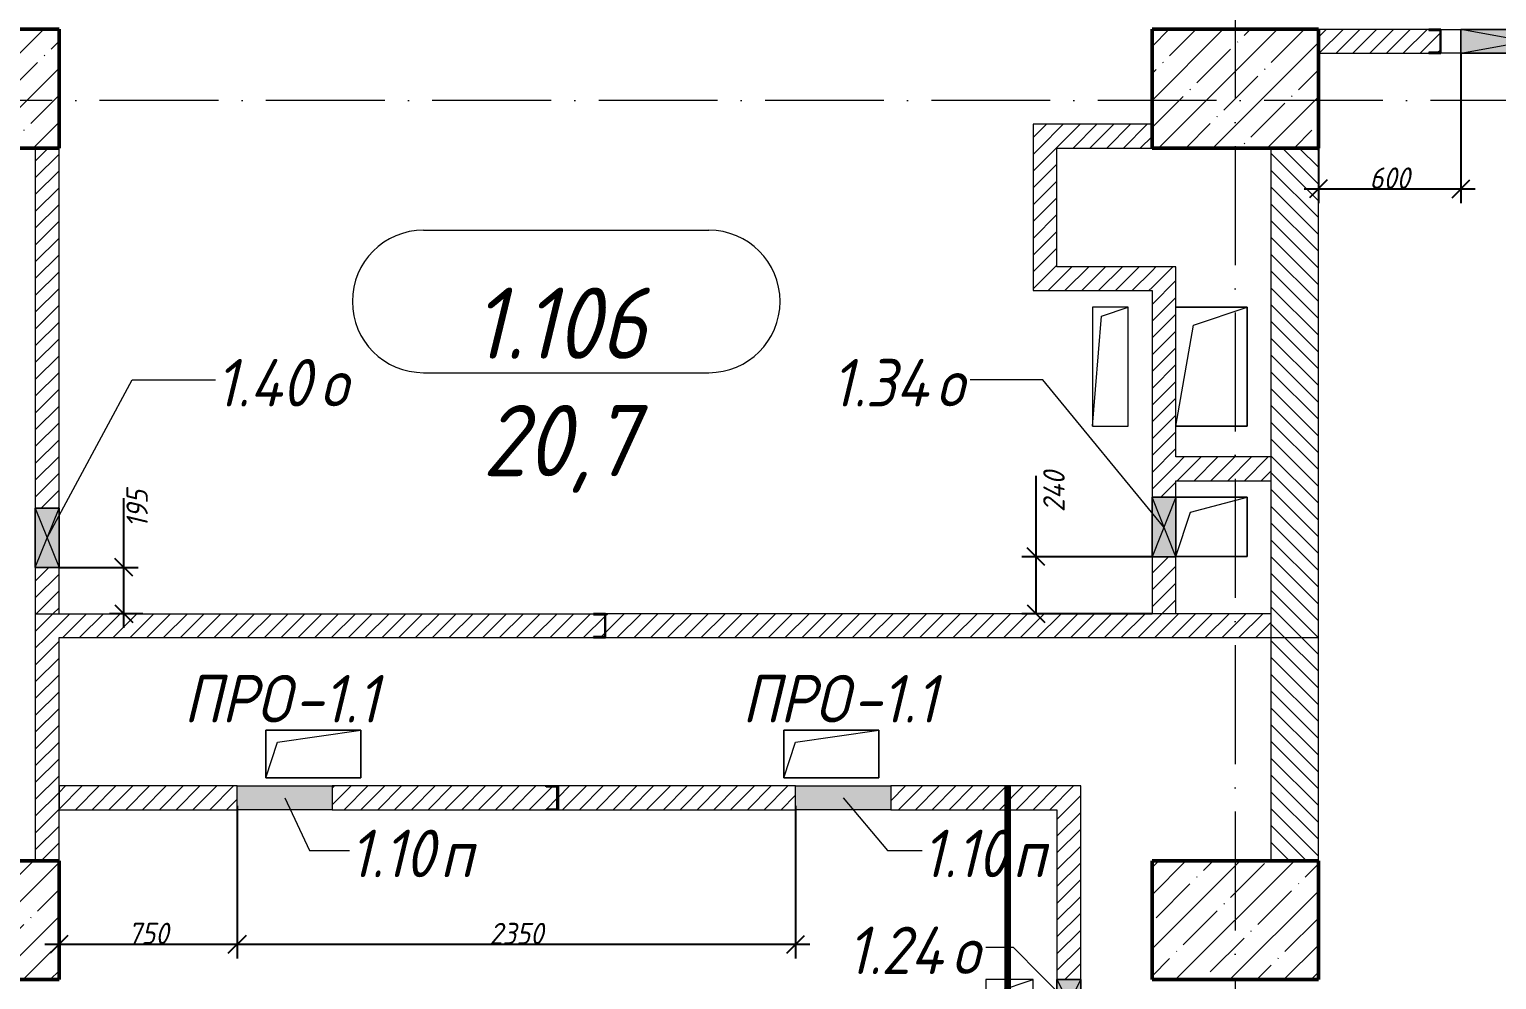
# Model space of a CAD drawing. Header units: millimetres. Extents: x -401725 to 250493, y 305116 to 802890.
# Drawn here: x -98440 to -92265, y 518397 to 522397 of the extents above; entities that cross this region are included whole.
import ezdxf

# ---------------------------------------------------------------- set-up
doc = ezdxf.new("R2010")
doc.units = ezdxf.units.MM
doc.linetypes.add('50_200_ШТРИХ_1Т_ш5_п1_п1_', pattern=[700, 500, -100, 0, -100])
for name, color, linetype, lineweight in [('20.5.3) СТ-7 Замена плитки Дм. монт штук', 92, 'Continuous', 211), ('A-____-____-DIMS', 7, 'Continuous', 9), ('A-DETL-GENF-OTLN', 7, 'Continuous', 9), ('A-FLOR-____-OTLN', 7, 'Continuous', 9), ('A-GENM-____-IDEN', 7, 'Continuous', 9), ('A-GENM-____-MCUT', 7, 'Continuous', 25), ('A-GENM-____-OTLN', 7, 'Continuous', 9), ('A-GENM-____-OTLN-1', 7, 'Continuous', 25), ('A-GLAZ-____-IDEN', 7, 'Continuous', 9), ('A-GLAZ-____-OTLN', 7, 'Continuous', 9), ('A-WALL-____-MCUT', 7, 'Continuous', 13), ('A-WALL-____-PATT-1', 7, 'Continuous', 9), ('A-WALL-FNSH-MCUT-1', 7, 'Continuous', 9), ('I-WALL-____-OTLN', 7, 'Continuous', 9), ('S-COLS-____-MCUT', 7, 'Continuous', 50), ('S-COLS-____-OTLN', 7, 'Continuous', 9), ('S-GRID-____-OTLN-1', 7, '50_200_ШТРИХ_1Т_ш5_п1_п1_', 9)]:
    doc.layers.add(name, color=color, linetype=linetype, lineweight=lineweight)
doc.layers.add('A-AREA-IDEN-1', color=7, linetype='Continuous', lineweight=9, true_color=0x000000)
doc.styles.add('ISOCPEUR_I', font='isocpeui.ttf', dxfattribs={"width": 0.9, "height": 2.5})
doc.styles.add('ISOCPEUR_I_11', font='isocpeui.ttf', dxfattribs={"width": 0.9, "height": 200})
doc.styles.add('ISOCPEUR_I_7', font='isocpeui.ttf', dxfattribs={"width": 0.9, "height": 90})
doc.dimstyles.new('ISO-1_8_0_9К_СРЕДНИЙ_Кладочные_1', dxfattribs={"dimscale": 304.8, "dimtxt": 89.638306, "dimasz": 0.246063, "dimexe": 0.19685, "dimexo": 0, "dimgap": 0, "dimtad": 1, "dimdec": 3, "dimrnd": 0.001, "dimdsep": 46, "dimtxsty": 'ISOCPEUR_I_7', "dimblk1": 'OBLIQUE', "dimblk2": 'OBLIQUE', "dimsah": 1, "dimcen": 0.09, "dimdle": 0.19685, "dimazin": 0, "dimtfac": 1, "dimtdec": 4, "dimtix": 1, "dimtmove": 0, "dimatfit": 3, "dimfxl": 1, "dimtvp": 1, "dimtolj": 1, "dimtzin": 0, "dimarcsym": 2})
doc.dimstyles.new('ISO-1_8_0_9К_СРЕДНИЙ_Кладочные_2', dxfattribs={"dimscale": 304.8, "dimtxt": 89.638306, "dimasz": 0.246063, "dimexe": 0.19685, "dimexo": 0, "dimgap": 0, "dimtad": 1, "dimdec": 3, "dimrnd": 0.001, "dimdsep": 46, "dimtxsty": 'ISOCPEUR_I_7', "dimblk1": 'OBLIQUE', "dimblk2": 'OBLIQUE', "dimsah": 1, "dimcen": 0.09, "dimdle": 0.19685, "dimazin": 0, "dimtfac": 1, "dimtdec": 4, "dimtix": 1, "dimtmove": 1, "dimatfit": 3, "dimfxl": 1, "dimtvp": 1, "dimtolj": 1, "dimtzin": 0, "dimarcsym": 2})
pattern_1 = [(135, (-176515.067, 459015.94), (-35.35534, -35.35534), [])]
pattern_2 = [(45, (-176515.067, 459015.94), (-35.35534, 35.35534), [])]

# ---------------------------------------------------------------- blocks, each defined once
blk = doc.blocks.new('BSC_Колонна _Прямоугольная - 500х700-V128-АР1_План отверстий 1 этажа в осях 1-64_Ю-ЯЯ')
at = {"layer": 'S-COLS-____-OTLN'}
h = blk.add_hatch(dxfattribs=at)
h.set_pattern_fill('FP_139', color=256, style=0, pattern_type=2)
h.set_pattern_definition([(315, (-63131.04, 77850), (114.04925, 114.04925), []), (315, (-63131.04, 77735.95), (114.04925, 114.04925), [201.613, -40.323, 3.353, -36.97])])
h.paths.add_polyline_path([(-250, 350), (-250, -350), (250, -350), (250, 350)], flags=0)
at = {"layer": 'S-COLS-____-MCUT'}
for p, q in [((250, 350), (-250, 350)), ((-250, 350), (-250, -350)), ((250, -350), (250, 350)), ((-250, -350), (250, -350))]:
    blk.add_line(p, q, dxfattribs=at)
blk = doc.blocks.new('BSC_Колонна _Прямоугольная - 500х700-V129-АР1_План отверстий 1 этажа в осях 1-64_Ю-ЯЯ')
at = {"layer": 'S-COLS-____-OTLN'}
h = blk.add_hatch(dxfattribs=at)
h.set_pattern_fill('FP_140', color=256, style=0, pattern_type=2)
h.set_pattern_definition([(315, (-63131.04, 83150), (114.04925, 114.04925), []), (315, (-63131.04, 83035.95), (114.04925, 114.04925), [201.613, -40.323, 3.353, -36.97])])
h.paths.add_polyline_path([(-250, 350), (-250, -350), (250, -350), (250, 350)], flags=0)
at = {"layer": 'S-COLS-____-MCUT'}
for p, q in [((250, 350), (-250, 350)), ((-250, 350), (-250, -350)), ((250, -350), (250, 350)), ((-250, -350), (250, -350))]:
    blk.add_line(p, q, dxfattribs=at)
blk = doc.blocks.new('BSC_Колонна _Прямоугольная - 500х700-V148-АР1_План отверстий 1 этажа в осях 1-64_Ю-ЯЯ')
at = {"layer": 'S-COLS-____-OTLN'}
h = blk.add_hatch(dxfattribs=at)
h.set_pattern_fill('FP_160', color=256, style=0, pattern_type=2)
h.set_pattern_definition([(315, (-59631.04, 77850), (114.04925, 114.04925), []), (315, (-59631.04, 77735.95), (114.04925, 114.04925), [201.613, -40.323, 3.353, -36.97])])
h.paths.add_polyline_path([(-250, 350), (-250, -350), (250, -350), (250, 350)], flags=0)
at = {"layer": 'S-COLS-____-MCUT'}
for p, q in [((250, 350), (-250, 350)), ((-250, 350), (-250, -350)), ((250, -350), (250, 350)), ((-250, -350), (250, -350))]:
    blk.add_line(p, q, dxfattribs=at)
blk = doc.blocks.new('BSC_Колонна _Прямоугольная - 500х700-V149-АР1_План отверстий 1 этажа в осях 1-64_Ю-ЯЯ')
at = {"layer": 'S-COLS-____-OTLN'}
h = blk.add_hatch(dxfattribs=at)
h.set_pattern_fill('FP_161', color=256, style=0, pattern_type=2)
h.set_pattern_definition([(315, (-59631.04, 83150), (114.04925, 114.04925), []), (315, (-59631.04, 83035.95), (114.04925, 114.04925), [201.613, -40.323, 3.353, -36.97])])
h.paths.add_polyline_path([(-250, 350), (-250, -350), (250, -350), (250, 350)], flags=0)
at = {"layer": 'S-COLS-____-MCUT'}
for p, q in [((250, 350), (-250, 350)), ((-250, 350), (-250, -350)), ((250, -350), (250, 350)), ((-250, -350), (250, -350))]:
    blk.add_line(p, q, dxfattribs=at)
blk = doc.blocks.new('154_Фахверк_СКБ_Швеллер - Тип_100_3600-27825154-АР1_План отверстий 1 этажа в осях 1-64_Ю-ЯЯ')
at = {"layer": 'A-GENM-____-MCUT'}
for p, q in [((175, 50), (125, 50)), ((125, 50), (125, -50)), ((128, 47), (175, 47)), ((128, -47), (128, 47)), ((175, 47), (175, 50)), ((125, -50), (175, -50)), ((175, -47), (128, -47)), ((175, -50), (175, -47))]:
    blk.add_line(p, q, dxfattribs=at)
blk = doc.blocks.new('154_Фахверк_СКБ_Швеллер - Тип_100_4010-27789772-АР1_План отверстий 1 этажа в осях 1-64_Ю-ЯЯ')
at = {"layer": 'A-GENM-____-MCUT'}
for p, q in [((175, 50), (125, 50)), ((125, 50), (125, -50)), ((128, 47), (175, 47)), ((128, -47), (128, 47)), ((175, 47), (175, 50)), ((125, -50), (175, -50)), ((175, -47), (128, -47)), ((175, -50), (175, -47))]:
    blk.add_line(p, q, dxfattribs=at)
blk = doc.blocks.new('154_Фахверк_СКБ_Швеллер - Тип_100_4010-28107991-АР1_План отверстий 1 этажа в осях 1-64_Ю-ЯЯ')
at = {"layer": 'A-GENM-____-MCUT'}
for p, q in [((125, 50), (175, 50)), ((125, -50), (125, 50)), ((128, 47), (128, -47)), ((175, 47), (128, 47)), ((175, 50), (175, 47)), ((175, -50), (125, -50)), ((128, -47), (175, -47)), ((175, -47), (175, -50))]:
    blk.add_line(p, q, dxfattribs=at)
blk = doc.blocks.new('AR_Отверстие Ниша - Лючок-32403017-АР1_План отверстий 1 этажа в осях 1-64_Ю-ЯЯ')
at = {"layer": 'A-GLAZ-____-OTLN'}
blk.add_hatch(color=256, dxfattribs=at).paths.add_polyline_path([(-200, 50), (-200, -50), (200, -50), (200, 50)], flags=0)
for p, q in [((-200, 50), (200, 50)), ((-200, -50), (-200, 50)), ((200, 50), (200, -50)), ((200, -50), (-200, -50))]:
    blk.add_line(p, q, dxfattribs=at)
blk = doc.blocks.new('AR_Отверстие прямоугольное _в стене_ - AR_Отверстие прямоугольное _в стене__ВК-32402986-АР1_План отверстий 1 этажа в осях 1-64_Ю-ЯЯ')
at = {"layer": 'A-GLAZ-____-OTLN'}
blk.add_hatch(color=256, dxfattribs=at).paths.add_polyline_path([(-100, -50), (100, -50), (100, 50), (-100, 50)], flags=0)
at = {"layer": 'A-DETL-GENF-OTLN'}
for p, q in [((-100, -50), (-100, 50)), ((-100, 50), (100, 50)), ((100, 50), (-100, -50)), ((-100, 50), (100, -50)), ((100, 50), (-100, 50)), ((-100, 50), (-100, -50)), ((100, 50), (100, -50)), ((100, -50), (100, 50)), ((100, -50), (-100, -50)), ((-100, -50), (100, -50))]:
    blk.add_line(p, q, dxfattribs=at)
blk = doc.blocks.new('AR_Отверстие прямоугольное _в плите_ - AR_Отверстие прямоугольное _в плите_-30459755-АР1_План отверстий 1 этажа в осях 1-64_Ю-ЯЯ')
at = {"layer": 'A-GENM-____-OTLN'}
for p, q in [((75, 250), (-75, 250)), ((-75, 250), (-75, -250)), ((-37.5, 212.5), (75, 250)), ((75, -250), (75, 250)), ((-75, -250), (-37.5, 212.5)), ((-75, -250), (75, -250))]:
    blk.add_line(p, q, dxfattribs=at)
blk = doc.blocks.new('AR_Отверстие прямоугольное _в плите_ - AR_Отверстие прямоугольное _в плите_-30459597-АР1_План отверстий 1 этажа в осях 1-64_Ю-ЯЯ')
at = {"layer": 'A-GENM-____-OTLN'}
for p, q in [((100, 100), (-100, 100)), ((-100, 100), (-100, -100)), ((-50, 50), (100, 100)), ((100, -100), (100, 100)), ((-100, -100), (-50, 50)), ((-100, -100), (100, -100))]:
    blk.add_line(p, q, dxfattribs=at)
blk = doc.blocks.new('AR_Отверстие прямоугольное _в плите_ - AR_Отверстие прямоугольное _в плите_-V188-АР1_План отверстий 1 этажа в осях 1-64_Ю-ЯЯ')
at = {"layer": 'A-GENM-____-OTLN'}
for p, q in [((200, 100), (-200, 100)), ((-200, 100), (-200, -100)), ((-150, 50), (200, 100)), ((200, -100), (200, 100)), ((-200, -100), (-150, 50)), ((-200, -100), (200, -100))]:
    blk.add_line(p, q, dxfattribs=at)
blk = doc.blocks.new('AR_Отверстие прямоугольное _в плите_ - AR_Отверстие прямоугольное _в плите_-V196-АР1_План отверстий 1 этажа в осях 1-64_Ю-ЯЯ')
at = {"layer": 'A-GENM-____-OTLN'}
for p, q in [((150, 250), (-150, 250)), ((-75, 175), (150, 250)), ((150, -250), (150, 250)), ((-150, -250), (-75, 175)), ((-150, -250), (150, -250))]:
    blk.add_line(p, q, dxfattribs=at)
blk = doc.blocks.new('AR_Отверстие прямоугольное _в плите_ - AR_Отверстие прямоугольное _в плите_-30552572-АР1_План отверстий 1 этажа в осях 1-64_Ю-ЯЯ')
at = {"layer": 'A-GENM-____-OTLN'}
for p, q in [((150, 125), (-150, 125)), ((-87.5, 62.5), (150, 125)), ((150, -125), (150, 125)), ((-150, -125), (-87.5, 62.5)), ((-150, -125), (150, -125))]:
    blk.add_line(p, q, dxfattribs=at)
blk = doc.blocks.new('AR_Отверстие прямоугольное _в стене__БезПР - AR_Отверстие прямоугольное _в стене__БезПР-36427560-АР1_План отверстий 1 этажа в осях 1-64_Ю-ЯЯ')
at = {"layer": 'A-GLAZ-____-OTLN'}
blk.add_hatch(color=256, dxfattribs=at).paths.add_polyline_path([(275, 50), (-275, 50), (-275, -50), (275, -50)], flags=0)
at = {"layer": 'A-DETL-GENF-OTLN'}
for p, q in [((-275, -50), (-275, 50)), ((-275, 50), (275, 50)), ((275, 50), (-275, -50)), ((-275, 50), (275, -50)), ((275, 50), (-275, 50)), ((-275, 50), (-275, -50)), ((275, 50), (275, -50)), ((275, -50), (275, 50)), ((275, -50), (-275, -50)), ((-275, -50), (275, -50))]:
    blk.add_line(p, q, dxfattribs=at)
at = {"layer": 'A-GLAZ-____-OTLN'}
blk.add_line((275, 50), (-275, 50), dxfattribs=at)
blk = doc.blocks.new('AR_Отверстие прямоугольное _в стене__БезПР - AR_Отверстие прямоугольное _в стене__БезПР-36428202-АР1_План отверстий 1 этажа в осях 1-64_Ю-ЯЯ')
at = {"layer": 'A-GLAZ-____-OTLN'}
blk.add_hatch(color=256, dxfattribs=at).paths.add_polyline_path([(-125, -50), (125, -50), (125, 50), (-125, 50)], flags=0)
at = {"layer": 'A-DETL-GENF-OTLN'}
for p, q in [((-125, -50), (-125, 50)), ((-125, 50), (125, 50)), ((125, 50), (-125, -50)), ((-125, 50), (125, -50)), ((125, 50), (-125, 50)), ((-125, 50), (-125, -50)), ((125, 50), (125, -50)), ((125, -50), (125, 50)), ((125, -50), (-125, -50)), ((-125, -50), (125, -50))]:
    blk.add_line(p, q, dxfattribs=at)
blk = doc.blocks.new('AR_Отверстие прямоугольное _в стене__БезПР - AR_Отверстие прямоугольное _в стене__БезПР-36428558-АР1_План отверстий 1 этажа в осях 1-64_Ю-ЯЯ')
at = {"layer": 'A-GLAZ-____-OTLN'}
blk.add_hatch(color=256, dxfattribs=at).paths.add_polyline_path([(125, 50), (-125, 50), (-125, -50), (125, -50)], flags=0)
at = {"layer": 'A-DETL-GENF-OTLN'}
for p, q in [((-125, -50), (-125, 50)), ((-125, 50), (125, 50)), ((125, 50), (-125, -50)), ((-125, 50), (125, -50)), ((125, 50), (-125, 50)), ((-125, 50), (-125, -50)), ((125, 50), (125, -50)), ((125, -50), (125, 50)), ((125, -50), (-125, -50)), ((-125, -50), (125, -50))]:
    blk.add_line(p, q, dxfattribs=at)
blk = doc.blocks.new('_Oblique')
at = {"color": 0, "linetype": 'ByBlock', "lineweight": -2}
blk.add_line((-0.5, -0.5), (0.5, 0.5), dxfattribs=at)
blk = doc.blocks.new('*D13572')
at = {"layer": 'A-____-____-DIMS', "color": 0, "lineweight": -2, "transparency": 16777216}
for p, q in [((-97565.1, 519128.1), (-97565.1, 518485.8)), ((-98315.1, 518651.9), (-98315.1, 518485.8)), ((-98375.1, 518545.8), (-97505.1, 518545.8))]:
    blk.add_line(p, q, dxfattribs=at)
at = {"layer": 'Defpoints', "color": 0, "transparency": 16777216}
for p in [(-97565.1, 519128.1), (-98315.1, 518651.9), (-97565.1, 518545.8)]:
    blk.add_point(p, dxfattribs=at)
at = {"layer": 'A-____-____-DIMS', "color": 0, "lineweight": -2, "transparency": 16777216, "xscale": 75, "yscale": 75, "zscale": 75, "rotation": 180}
blk.add_blockref('_Oblique', (-98315.1, 518545.8), dxfattribs=at)
at = {"layer": 'A-____-____-DIMS', "color": 0, "lineweight": -2, "transparency": 16777216, "xscale": 75, "yscale": 75, "zscale": 75}
blk.add_blockref('_Oblique', (-97565.1, 518545.8), dxfattribs=at)
at = {"layer": 'A-____-____-DIMS', "color": 0, "transparency": 16777216, "insert": (-97940.1, 518591.4), "char_height": 90, "width": 409.578, "attachment_point": 5, "style": 'ISOCPEUR_I_7'}
blk.add_mtext('\\A1;750', dxfattribs=at)
blk = doc.blocks.new('*D13573')
at = {"layer": 'A-____-____-DIMS', "color": 0, "lineweight": -2, "transparency": 16777216}
for p, q in [((-97565.1, 519128.1), (-97565.1, 518485.8)), ((-95215.1, 519128.1), (-95215.1, 518485.8)), ((-97625.1, 518545.8), (-95155.1, 518545.8))]:
    blk.add_line(p, q, dxfattribs=at)
at = {"layer": 'Defpoints', "color": 0, "transparency": 16777216}
for p in [(-97565.1, 519128.1), (-95215.1, 519128.1), (-95215.1, 518545.8)]:
    blk.add_point(p, dxfattribs=at)
at = {"layer": 'A-____-____-DIMS', "color": 0, "lineweight": -2, "transparency": 16777216, "xscale": 75, "yscale": 75, "zscale": 75, "rotation": 180}
blk.add_blockref('_Oblique', (-97565.1, 518545.8), dxfattribs=at)
at = {"layer": 'A-____-____-DIMS', "color": 0, "lineweight": -2, "transparency": 16777216, "xscale": 75, "yscale": 75, "zscale": 75}
blk.add_blockref('_Oblique', (-95215.1, 518545.8), dxfattribs=at)
at = {"layer": 'A-____-____-DIMS', "color": 0, "transparency": 16777216, "insert": (-96390.1, 518590.8), "char_height": 90, "width": 546.104, "attachment_point": 5, "style": 'ISOCPEUR_I_7'}
blk.add_mtext('\\A1;2350', dxfattribs=at)
blk = doc.blocks.new('*D13685')
at = {"layer": 'A-____-____-DIMS', "color": 0, "lineweight": -2, "transparency": 16777216}
for p, q in [((-98042.7, 520132), (-98042.7, 520423)), ((-98315.1, 520132), (-97982.7, 520132)), ((-98042.7, 519877), (-98042.7, 520132)), ((-97962.3, 519937), (-98102.7, 519937))]:
    blk.add_line(p, q, dxfattribs=at)
at = {"layer": 'Defpoints', "color": 0, "transparency": 16777216}
for p in [(-98315.1, 520132), (-98042.7, 520132), (-97962.3, 519937)]:
    blk.add_point(p, dxfattribs=at)
at = {"layer": 'A-____-____-DIMS', "color": 0, "lineweight": -2, "transparency": 16777216, "xscale": 75, "yscale": 75, "zscale": 75}
for p, rotation in [((-98042.7, 520132), 90), ((-98042.7, 519937), 270)]:
    blk.add_blockref('_Oblique', p, dxfattribs=dict(at, rotation=rotation))
at = {"layer": 'A-____-____-DIMS', "color": 0, "transparency": 16777216, "insert": (-98031.4, 520298.9), "char_height": 90, "width": 368.207, "attachment_point": 1, "rotation": 90, "line_spacing_factor": 1.149209, "style": 'ISOCPEUR_I_7'}
blk.add_mtext('\\A1;195', dxfattribs=at)
blk = doc.blocks.new('*D13686')
at = {"layer": 'A-____-____-DIMS', "color": 0, "lineweight": -2, "transparency": 16777216}
for p, q in [((-94203.1, 520177), (-94203.1, 520518)), ((-94203.1, 519937), (-94203.1, 520237)), ((-93715.1, 520177), (-94263.1, 520177)), ((-93715.1, 519937), (-94263.1, 519937))]:
    blk.add_line(p, q, dxfattribs=at)
at = {"layer": 'Defpoints', "color": 0, "transparency": 16777216}
for p in [(-93715.1, 520177), (-94203.1, 519937), (-93715.1, 519937)]:
    blk.add_point(p, dxfattribs=at)
at = {"layer": 'A-____-____-DIMS', "color": 0, "lineweight": -2, "transparency": 16777216, "xscale": 75, "yscale": 75, "zscale": 75}
for p, rotation in [((-94203.1, 520177), 90), ((-94203.1, 519937), 270)]:
    blk.add_blockref('_Oblique', p, dxfattribs=dict(at, rotation=rotation))
at = {"layer": 'A-____-____-DIMS', "color": 0, "transparency": 16777216, "insert": (-94172.9, 520364.9), "char_height": 90, "width": 426.127, "attachment_point": 1, "rotation": 90, "line_spacing_factor": 1.149209, "style": 'ISOCPEUR_I_7'}
blk.add_mtext('\\A1;240', dxfattribs=at)
blk = doc.blocks.new('*D13687')
at = {"layer": 'A-____-____-DIMS', "color": 0, "lineweight": -2, "transparency": 16777216}
for p, q in [((-93015.1, 522296.6), (-93015.1, 521665.6)), ((-92415.1, 522296.6), (-92415.1, 521665.6)), ((-93075.1, 521725.6), (-92355.1, 521725.6))]:
    blk.add_line(p, q, dxfattribs=at)
at = {"layer": 'Defpoints', "color": 0, "transparency": 16777216}
for p in [(-93015.1, 522296.6), (-92415.1, 522296.6), (-92415.1, 521725.6)]:
    blk.add_point(p, dxfattribs=at)
at = {"layer": 'A-____-____-DIMS', "color": 0, "lineweight": -2, "transparency": 16777216, "xscale": 75, "yscale": 75, "zscale": 75, "rotation": 180}
blk.add_blockref('_Oblique', (-93015.1, 521725.6), dxfattribs=at)
at = {"layer": 'A-____-____-DIMS', "color": 0, "lineweight": -2, "transparency": 16777216, "xscale": 75, "yscale": 75, "zscale": 75}
blk.add_blockref('_Oblique', (-92415.1, 521725.6), dxfattribs=at)
at = {"layer": 'A-____-____-DIMS', "color": 0, "transparency": 16777216, "insert": (-92715.1, 521770.6), "char_height": 90, "width": 409.578, "attachment_point": 5, "style": 'ISOCPEUR_I_7'}
blk.add_mtext('\\A1;600', dxfattribs=at)
blk = doc.blocks.new('AAR_СКБ_Марка_помещения_1_5 ммп - Номер _ Площадь-27962135-АИ_План этажа_Стены_1')
at = {"layer": 'A-AREA-IDEN-1'}
for p, q in [((-2.987, 3), (3.013, 3)), ((-2.987, 0), (3.013, 0))]:
    blk.add_line(p, q, dxfattribs=at)
for centre, start, end in [((-2.987, 1.5), 90, 270), ((3.013, 1.5), 270, 90)]:
    blk.add_arc(centre, 1.5, start, end, dxfattribs=at)

msp = doc.modelspace()

# ---------------------------------------------------------------- hatches: boundary and pattern name
at = {"layer": 'A-WALL-____-PATT-1'}
h = msp.add_hatch(dxfattribs=at)
h.set_pattern_fill('FP_5', color=256, style=0, pattern_type=2)
h.set_pattern_definition(pattern_2)
h.paths.add_polyline_path([(-91200.0675, 522296.6355), (-91200.0675, 522396.6355), (-91350.0675, 522396.6355), (-91350.0675, 522393.6355), (-91397.0675, 522393.6355), (-91397.0675, 522299.6355), (-91350.0675, 522299.6355), (-91350.0675, 522296.6355)], flags=0)
h.paths.add_polyline_path([(-93015.0675, 522296.6355), (-92550.0675, 522296.6355), (-92550.0675, 522299.6355), (-92503.0675, 522299.6355), (-92503.0675, 522393.6355), (-92550.0675, 522393.6355), (-92550.0675, 522396.6355), (-93015.0675, 522396.6355), (-93015.0675, 522299.6355)], flags=0)
h = msp.add_hatch(dxfattribs=at)
h.set_pattern_fill('FP_5', color=256, style=0, pattern_type=2)
h.set_pattern_definition(pattern_2)
h.paths.add_polyline_path([(-94115.0675, 521896.983), (-93715.0675, 521896.983), (-93715.0675, 521996.983), (-94215.0675, 521996.983), (-94215.0675, 521896.983)], flags=0)
h = msp.add_hatch(dxfattribs=at)
h.set_pattern_fill('FP_5', color=256, style=0, pattern_type=2)
h.set_pattern_definition(pattern_2)
h.paths.add_polyline_path([(-98415.0675, 519936.983), (-98315.0675, 519936.983), (-98315.0675, 520131.983), (-98415.0675, 520131.983)], flags=0)
h.paths.add_polyline_path([(-98415.0675, 520381.983), (-98315.0675, 520381.983), (-98315.0675, 521896.983), (-98415.0675, 521896.983)], flags=0)
h = msp.add_hatch(dxfattribs=at)
h.set_pattern_fill('FP_5', color=256, style=0, pattern_type=2)
h.set_pattern_definition(pattern_2)
h.paths.add_polyline_path([(-94115.0675, 521396.983), (-94115.0675, 521896.983), (-94215.0675, 521896.983), (-94215.0675, 521396.983)], flags=0)
h = msp.add_hatch(dxfattribs=at)
h.set_pattern_fill('FP_6', color=256, style=0, pattern_type=2)
h.set_pattern_definition(pattern_1)
h.paths.add_polyline_path([(-93015.0675, 519836.983), (-93015.0675, 521896.983), (-93215.0675, 521896.983), (-93215.0675, 519836.983)], flags=0)
h = msp.add_hatch(dxfattribs=at)
h.set_pattern_fill('FP_5', color=256, style=0, pattern_type=2)
h.set_pattern_definition(pattern_2)
h.paths.add_polyline_path([(-93715.0675, 521296.983), (-93715.0675, 521396.983), (-94215.0675, 521396.983), (-94215.0675, 521296.983)], flags=0)
h = msp.add_hatch(dxfattribs=at)
h.set_pattern_fill('FP_5', color=256, style=0, pattern_type=2)
h.set_pattern_definition(pattern_2)
h.paths.add_polyline_path([(-93715.0675, 519936.983), (-93615.0675, 519936.983), (-93615.0675, 520176.983), (-93715.0675, 520176.983)], flags=0)
h.paths.add_polyline_path([(-93615.0675, 520426.983), (-93615.0675, 521396.983), (-93715.0675, 521396.983), (-93715.0675, 520426.983), (-93627.5675, 520426.983)], flags=0)
h = msp.add_hatch(dxfattribs=at)
h.set_pattern_fill('FP_5', color=256, style=0, pattern_type=2)
h.set_pattern_definition(pattern_2)
h.paths.add_polyline_path([(-93615.0675, 520496.983), (-93215.0675, 520496.983), (-93215.0675, 520596.983), (-93615.0675, 520596.983)], flags=0)
h = msp.add_hatch(dxfattribs=at)
h.set_pattern_fill('FP_5', color=256, style=0, pattern_type=2)
h.set_pattern_definition(pattern_2)
h.paths.add_polyline_path([(-93215.0675, 519836.983), (-93215.0675, 519936.983), (-96015.0675, 519936.983), (-96015.0675, 519836.983), (-93457.9448, 519836.983)], flags=0)
h.paths.add_polyline_path([(-96065.0675, 519836.983), (-96065.0675, 519839.983), (-96018.0675, 519839.983), (-96018.0675, 519933.983), (-96065.0675, 519933.983), (-96065.0675, 519936.983), (-98415.0675, 519936.983), (-98415.0675, 519836.983), (-98315.0675, 519836.983)], flags=0)
h = msp.add_hatch(dxfattribs=at)
h.set_pattern_fill('FP_5', color=256, style=0, pattern_type=2)
h.set_pattern_definition(pattern_2)
h.paths.add_polyline_path([(-98315.0675, 518896.983), (-98315.0675, 519836.983), (-98415.0675, 519836.983), (-98415.0675, 518896.983)], flags=0)
h = msp.add_hatch(dxfattribs=at)
h.set_pattern_fill('FP_6', color=256, style=0, pattern_type=2)
h.set_pattern_definition(pattern_1)
h.paths.add_polyline_path([(-93015.0675, 518896.983), (-93015.0675, 519836.983), (-93215.0675, 519836.983), (-93215.0675, 518896.983)], flags=0)
h = msp.add_hatch(dxfattribs=at)
h.set_pattern_fill('FP_5', color=256, style=0, pattern_type=2)
h.set_pattern_definition(pattern_2)
h.paths.add_polyline_path([(-94115.0675, 519111.983), (-94015.0675, 519111.983), (-94015.0675, 519211.983), (-94815.0675, 519211.983), (-94815.0675, 519111.983)], flags=0)
h.paths.add_polyline_path([(-95215.0675, 519111.983), (-95215.0675, 519211.983), (-96215.0675, 519211.983), (-96215.0675, 519111.983), (-95225.4455, 519111.983)], flags=0)
h.paths.add_polyline_path([(-96265.0675, 519111.983), (-96265.0675, 519114.983), (-96218.0675, 519114.983), (-96218.0675, 519208.983), (-96265.0675, 519208.983), (-96265.0675, 519211.983), (-97165.0675, 519211.983), (-97165.0675, 519111.983)], flags=0)
h.paths.add_polyline_path([(-97565.0675, 519111.983), (-97565.0675, 519211.983), (-98315.0675, 519211.983), (-98315.0675, 519111.983)], flags=0)
h = msp.add_hatch(dxfattribs=at)
h.set_pattern_fill('FP_5', color=256, style=0, pattern_type=2)
h.set_pattern_definition(pattern_2)
h.paths.add_polyline_path([(-94015.0675, 517196.983), (-94015.0675, 517296.983), (-94115.0675, 517296.983), (-94115.0675, 517196.983)], flags=0)
h.paths.add_polyline_path([(-94115.0675, 517496.983), (-94015.0675, 517496.983), (-94015.0675, 518196.983), (-94115.0675, 518196.983), (-94115.0675, 517854.284)], flags=0)
h.paths.add_polyline_path([(-94115.0675, 518396.983), (-94015.0675, 518396.983), (-94015.0675, 519111.983), (-94115.0675, 519111.983)], flags=0)

# ---------------------------------------------------------------- linework, layer by layer
at = {"layer": '20.5.3) СТ-7 Замена плитки Дм. монт штук'}
msp.add_lwpolyline([(-94321.3177, 517296.983), (-94321.3177, 519211.4616)], dxfattribs=at)
at = {"layer": 'A-FLOR-____-OTLN'}
for p, q in [((-93615.0675, 521226.983), (-93315.0675, 521226.983)), ((-93315.0675, 521226.983), (-93315.0675, 520726.983)), ((-93315.0675, 520726.983), (-93615.0675, 520726.983)), ((-93615.0675, 520427.4667), (-93315.0675, 520427.4667)), ((-93315.0675, 520427.4667), (-93315.0675, 520177.4667)), ((-93315.0675, 520177.4667), (-93615.0675, 520177.4667)), ((-97445.0675, 519446.983), (-97045.0675, 519446.983)), ((-97445.0675, 519246.983), (-97445.0675, 519446.983)), ((-97045.0675, 519446.983), (-97045.0675, 519246.983)), ((-95265.0675, 519446.983), (-94865.0675, 519446.983)), ((-95265.0675, 519246.983), (-95265.0675, 519446.983)), ((-94865.0675, 519446.983), (-94865.0675, 519246.983)), ((-97045.0675, 519246.983), (-97445.0675, 519246.983)), ((-94865.0675, 519246.983), (-95265.0675, 519246.983))]:
    msp.add_line(p, q, dxfattribs=at)
at = {"layer": 'A-GLAZ-____-IDEN'}
for p, q in [((-98365.0675, 520256.983), (-98006.7701, 520921.7269)), ((-98006.7701, 520921.7269), (-97656.3631, 520921.7269)), ((-94175.1208, 520921.7269), (-94480.0299, 520921.7269)), ((-93665.0675, 520301.983), (-94175.1208, 520921.7269)), ((-97365.0675, 519161.983), (-97261.0629, 518940.4637)), ((-95015.0675, 519161.983), (-94828.718, 518940.4637)), ((-97261.0629, 518940.4637), (-97092.5765, 518940.4637)), ((-94828.718, 518940.4637), (-94682.6953, 518940.4637)), ((-94297.6675, 518532.5236), (-94414.7995, 518532.5236)), ((-94065.0675, 518296.983), (-94297.6675, 518532.5236))]:
    msp.add_line(p, q, dxfattribs=at)
at = {"layer": 'A-WALL-____-MCUT'}
for p, q in [((-93215.0675, 521896.983), (-93215.0675, 518896.983)), ((-93015.0675, 518896.983), (-93015.0675, 521896.983)), ((-93215.0675, 519836.983), (-93015.0675, 519836.983))]:
    msp.add_line(p, q, dxfattribs=at)
at = {"layer": 'A-WALL-FNSH-MCUT-1'}
for p, q in [((-92550.0675, 522396.6355), (-93015.0675, 522396.6355)), ((-93015.0675, 522296.6355), (-92550.0675, 522296.6355)), ((-93715.0675, 521996.983), (-94215.0675, 521996.983)), ((-94215.0675, 521996.983), (-94215.0675, 521296.983)), ((-98415.0675, 521896.983), (-98415.0675, 520381.983)), ((-98315.0675, 520381.983), (-98315.0675, 521896.983)), ((-94115.0675, 521896.983), (-93715.0675, 521896.983)), ((-94115.0675, 521396.983), (-94115.0675, 521896.983)), ((-93615.0675, 521396.983), (-94115.0675, 521396.983)), ((-93615.0675, 520596.983), (-93615.0675, 521396.983)), ((-94215.0675, 521296.983), (-93715.0675, 521296.983)), ((-93715.0675, 521296.983), (-93715.0675, 520426.983)), ((-93215.0675, 520596.983), (-93615.0675, 520596.983)), ((-93615.0675, 520426.983), (-93615.0675, 520496.983)), ((-93615.0675, 520496.983), (-93215.0675, 520496.983)), ((-93715.0675, 520176.983), (-93715.0675, 519936.983)), ((-93615.0675, 519936.983), (-93615.0675, 520176.983)), ((-98415.0675, 520131.983), (-98415.0675, 518896.983)), ((-98315.0675, 519936.983), (-98315.0675, 520131.983)), ((-98415.0675, 519936.983), (-96065.0675, 519936.983)), ((-93215.0675, 519936.983), (-96015.0675, 519936.983)), ((-98315.0675, 518896.983), (-98315.0675, 519836.983)), ((-98315.0675, 519836.983), (-96065.0675, 519836.983)), ((-96015.0675, 519836.983), (-93215.0675, 519836.983)), ((-97565.0675, 519211.983), (-98315.0675, 519211.983)), ((-98315.0675, 519211.983), (-98315.0675, 519111.983)), ((-96265.0675, 519211.983), (-97165.0675, 519211.983)), ((-95215.0675, 519211.983), (-96215.0675, 519211.983)), ((-94015.0675, 519211.983), (-94815.0675, 519211.983)), ((-94015.0675, 518396.983), (-94015.0675, 519211.983)), ((-98315.0675, 519111.983), (-97565.0675, 519111.983)), ((-97165.0675, 519111.983), (-96265.0675, 519111.983)), ((-96215.0675, 519111.983), (-95215.0675, 519111.983)), ((-94815.0675, 519111.983), (-94115.0675, 519111.983)), ((-94115.0675, 519111.983), (-94115.0675, 518396.983))]:
    msp.add_line(p, q, dxfattribs=at)
at = {"layer": 'I-WALL-____-OTLN'}
for p, q in [((-92500.0675, 522396.6355), (-92415.0675, 522396.6355)), ((-92415.0675, 522296.6355), (-92500.0675, 522296.6355))]:
    msp.add_line(p, q, dxfattribs=at)
at = {"layer": 'S-GRID-____-OTLN-1'}
for p, q in [((-93365.0675, 549908.7924), (-93365.0675, 498597.5699)), ((-72440.6609, 522096.983), (-181183.8377, 522096.983))]:
    msp.add_line(p, q, dxfattribs=at)

# ---------------------------------------------------------------- block references
at = {"layer": 'A-AREA-IDEN-1', "xscale": 199.9999999999999, "yscale": 199.9999999999999, "zscale": 199.9999999999999}
msp.add_blockref('AAR_СКБ_Марка_помещения_1_5 ммп - Номер _ Площадь-27962135-АИ_План этажа_Стены_1', (-96183.2249, 520951.6431), dxfattribs=at)
at = {"layer": 'A-GENM-____-OTLN'}
for name, p in [('AR_Отверстие прямоугольное _в плите_ - AR_Отверстие прямоугольное _в плите_-30459755-АР1_План отверстий 1 этажа в осях 1-64_Ю-ЯЯ', (-93890.0675, 520976.983)), ('AR_Отверстие прямоугольное _в плите_ - AR_Отверстие прямоугольное _в плите_-V196-АР1_План отверстий 1 этажа в осях 1-64_Ю-ЯЯ', (-93465.0675, 520976.983)), ('AR_Отверстие прямоугольное _в плите_ - AR_Отверстие прямоугольное _в плите_-30552572-АР1_План отверстий 1 этажа в осях 1-64_Ю-ЯЯ', (-93465.0675, 520302.4667)), ('AR_Отверстие прямоугольное _в плите_ - AR_Отверстие прямоугольное _в плите_-V188-АР1_План отверстий 1 этажа в осях 1-64_Ю-ЯЯ', (-97245.0675, 519346.983)), ('AR_Отверстие прямоугольное _в плите_ - AR_Отверстие прямоугольное _в плите_-V188-АР1_План отверстий 1 этажа в осях 1-64_Ю-ЯЯ', (-95065.0675, 519346.983)), ('AR_Отверстие прямоугольное _в плите_ - AR_Отверстие прямоугольное _в плите_-30459597-АР1_План отверстий 1 этажа в осях 1-64_Ю-ЯЯ', (-94315.0675, 518296.983))]:
    msp.add_blockref(name, p, dxfattribs=at)
at = {"layer": 'A-GENM-____-OTLN-1', "rotation": 180}
for name, p in [('154_Фахверк_СКБ_Швеллер - Тип_100_3600-27825154-АР1_План отверстий 1 этажа в осях 1-64_Ю-ЯЯ', (-92375.0675, 522346.6355)), ('154_Фахверк_СКБ_Швеллер - Тип_100_4010-27789772-АР1_План отверстий 1 этажа в осях 1-64_Ю-ЯЯ', (-95890.0675, 519886.983)), ('154_Фахверк_СКБ_Швеллер - Тип_100_4010-28107991-АР1_План отверстий 1 этажа в осях 1-64_Ю-ЯЯ', (-96090.0675, 519161.983))]:
    msp.add_blockref(name, p, dxfattribs=at)
at = {"layer": 'A-GLAZ-____-OTLN'}
for name, p, rotation in [('AR_Отверстие прямоугольное _в стене__БезПР - AR_Отверстие прямоугольное _в стене__БезПР-36427560-АР1_План отверстий 1 этажа в осях 1-64_Ю-ЯЯ', (-92140.0675, 522346.6355), 180), ('AR_Отверстие прямоугольное _в стене__БезПР - AR_Отверстие прямоугольное _в стене__БезПР-36428558-АР1_План отверстий 1 этажа в осях 1-64_Ю-ЯЯ', (-93665.0675, 520301.983), 270), ('AR_Отверстие прямоугольное _в стене__БезПР - AR_Отверстие прямоугольное _в стене__БезПР-36428202-АР1_План отверстий 1 этажа в осях 1-64_Ю-ЯЯ', (-98365.0675, 520256.983), 89.9999999999999), ('AR_Отверстие Ниша - Лючок-32403017-АР1_План отверстий 1 этажа в осях 1-64_Ю-ЯЯ', (-97365.0675, 519161.983), 180), ('AR_Отверстие Ниша - Лючок-32403017-АР1_План отверстий 1 этажа в осях 1-64_Ю-ЯЯ', (-95015.0675, 519161.983), 180), ('AR_Отверстие прямоугольное _в стене_ - AR_Отверстие прямоугольное _в стене__ВК-32402986-АР1_План отверстий 1 этажа в осях 1-64_Ю-ЯЯ', (-94065.0675, 518296.983), 90)]:
    msp.add_blockref(name, p, dxfattribs=dict(at, rotation=rotation))
at = {"layer": 'S-COLS-____-OTLN', "rotation": 89.9999999999999}
for name, p in [('BSC_Колонна _Прямоугольная - 500х700-V128-АР1_План отверстий 1 этажа в осях 1-64_Ю-ЯЯ', (-98665.0675, 522146.983)), ('BSC_Колонна _Прямоугольная - 500х700-V129-АР1_План отверстий 1 этажа в осях 1-64_Ю-ЯЯ', (-93365.0675, 522146.983)), ('BSC_Колонна _Прямоугольная - 500х700-V148-АР1_План отверстий 1 этажа в осях 1-64_Ю-ЯЯ', (-98665.0675, 518646.983)), ('BSC_Колонна _Прямоугольная - 500х700-V149-АР1_План отверстий 1 этажа в осях 1-64_Ю-ЯЯ', (-93365.0675, 518646.983))]:
    msp.add_blockref(name, p, dxfattribs=at)

# ---------------------------------------------------------------- texts
at = {"layer": 'A-AREA-IDEN-1', "char_height": 300, "attachment_point": 8, "line_spacing_factor": 1.139951, "style": 'ISOCPEUR_I'}
for s, insert, width in [('\\pxqc,t8.46667,16.93333,25.4,33.86667,42.33333,50.8,59.26667,67.73333,76.2,84.66667,93.13333,101.6,110.06667,118.53333,127,135.46667,143.93333,152.4,160.86667,169.33333,177.8,186.26667,194.73333,203.2,211.66667,220.13333,228.6,237.06667,245.53333,254,262.46667,270.93333;{1.106}', (-96208.6539, 521009.973), 846), ('\\pxqc,t8.46667,16.93333,25.4,33.86667,42.33333,50.8,59.26667,67.73333,76.2,84.66667,93.13333,101.6,110.06667,118.53333,127,135.46667,143.93333,152.4,160.86667,169.33333,177.8,186.26667,194.73333,203.2,211.66667,220.13333,228.6,237.06667,245.53333,254,262.46667,270.93333;{20,7}', (-96207.6539, 520446.025), 754)]:
    msp.add_mtext(s, dxfattribs=dict(at, insert=insert, width=width))
at = {"layer": 'A-GENM-____-IDEN', "char_height": 200, "attachment_point": 1, "style": 'ISOCPEUR_I_11'}
for s, insert, width in [('ПРО', (-97790.4241, 519679.0991), 562.784625), ('-1.1', (-97326.0804, 519679.0991), 461.772), ('ПРО', (-95440.4241, 519679.0991), 562.784625), ('-1.1', (-94976.0804, 519679.0991), 461.772)]:
    msp.add_mtext(s, dxfattribs=dict(at, insert=insert, width=width))
at = {"layer": 'A-GLAZ-____-IDEN', "char_height": 200, "attachment_point": 1, "style": 'ISOCPEUR_I_11'}
for s, insert, width in [('1.40', (-97656.3631, 521009.3415), 533.923875), ('1.34', (-95063.7866, 521009.3415), 533.923875), ('\\fISOCPEUR|b0|i1|c204|p34|;\\W.9;о', (-97215.8319, 521009.3415), 158.734125), ('\\fISOCPEUR|b0|i1|c204|p34|;\\W.9;о', (-94623.2554, 521009.3415), 158.734125), ('1.10', (-97092.5765, 519028.0783), 461.772), ('1.10', (-94682.6953, 519028.0783), 461.772), ('\\fISOCPEUR|b0|i1|c204|p34|;\\W.9;п', (-96711.5765, 519028.0783), 158.734125), ('\\fISOCPEUR|b0|i1|c204|p34|;\\W.9;п', (-94301.6953, 519028.0783), 158.734125), ('1.24', (-94998.5562, 518620.1382), 533.923875), ('\\fISOCPEUR|b0|i1|c204|p34|;\\W.9;о', (-94558.0249, 518620.1382), 158.734125)]:
    msp.add_mtext(s, dxfattribs=dict(at, insert=insert, width=width))

# ---------------------------------------------------------------- dimensions: what is measured, and where the dimension line sits
at = {"layer": 'A-____-____-DIMS'}
for base, p1, p2, override, picture, middle in [((-92415.0675, 521725.6413), (-93015.0675, 522296.6355), (-92415.0675, 522296.6355), {"dimpost": '<>', "dimfxl": 600}, '*D13687', (-92715.0675, 521770.6413)), ((-97565.0675, 518545.8435), (-98315.0675, 518651.9095), (-97565.0675, 519128.1192), {"dimpost": '<>', "dimfxl": 888.411882}, '*D13572', (-97940.0675, 518591.423)), ((-95215.0675, 518545.8435), (-97565.0675, 519128.1192), (-95215.0675, 519128.1192), {"dimpost": '<>', "dimfxl": 2350}, '*D13573', (-96390.0675, 518590.8435))]:
    dim = msp.add_linear_dim(base=base, p1=p1, p2=p2, dimstyle='ISO-1_8_0_9К_СРЕДНИЙ_Кладочные_2', override=override, dxfattribs=at)
    dim.commit()
    dim.dimension.update_dxf_attribs({"geometry": picture, "text_midpoint": middle})
for base, p1, p2, override, picture, middle in [((-94203.1095, 519936.983), (-93715.0675, 520176.983), (-93715.0675, 519936.983), {"dimpost": '<>', "dimfxl": 240}, '*D13686', (-94112.9049, 520517.9796)), ((-98042.6737, 520131.983), (-97962.2731, 519936.983), (-98315.0675, 520131.983), {"dimpost": '<>', "dimfxl": 403.099064}, '*D13685', (-97971.3691, 520423.0282))]:
    dim = msp.add_linear_dim(base=base, p1=p1, p2=p2, angle=90, dimstyle='ISO-1_8_0_9К_СРЕДНИЙ_Кладочные_1', override=override, dxfattribs=at)
    dim.commit()
    dim.dimension.update_dxf_attribs({"geometry": picture, "text_midpoint": middle, "dimtype": 160, "text_rotation": 90})

doc.saveas('drawing.dxf')
